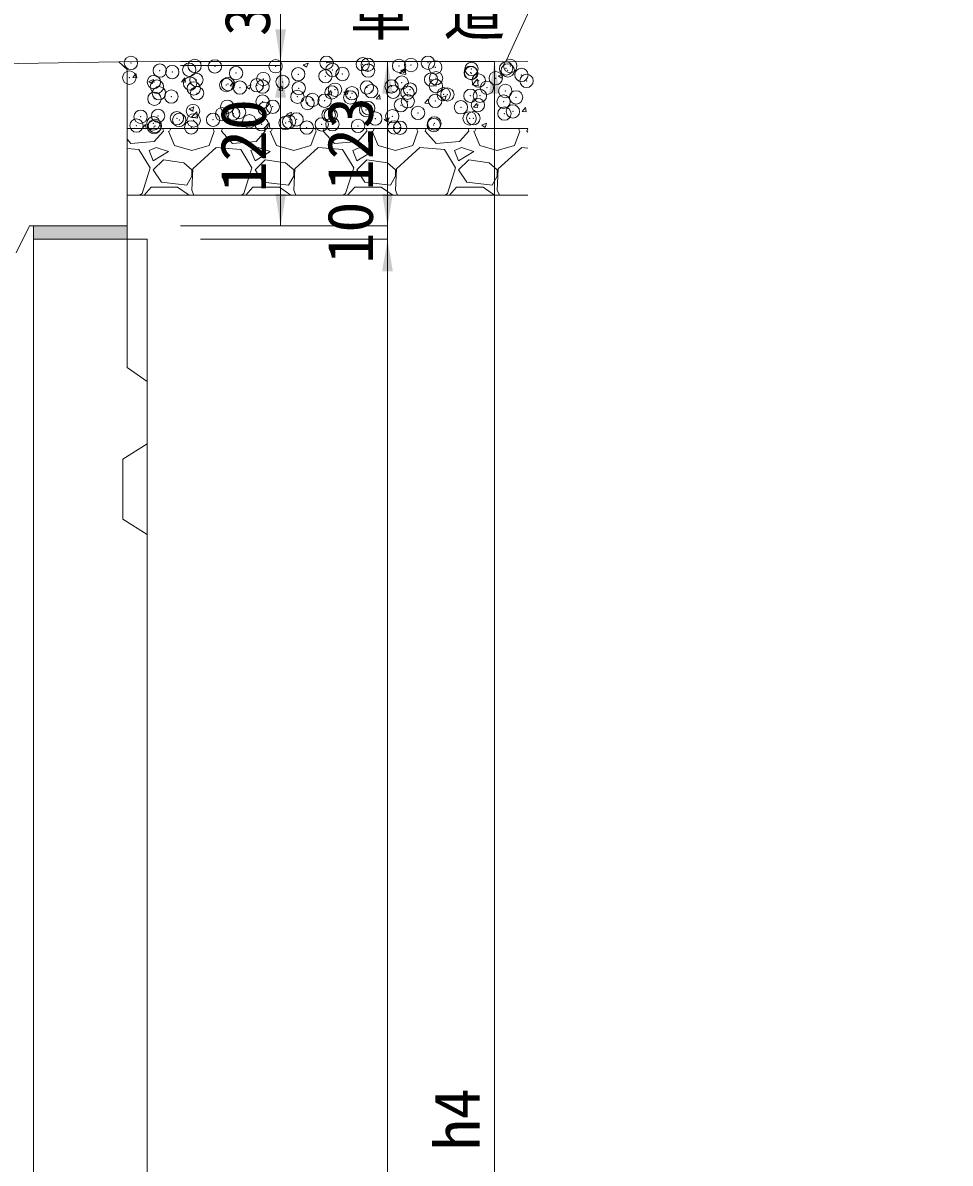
# Model space of a CAD drawing. Units: millimetres at full size, sheet at 1:20. Extents: x 0 to 8400, y 0 to 13400.
# Drawn here: x 5548 to 6242, y 3096 to 3949 of the extents above; entities that cross this region are included whole.
import ezdxf
from ezdxf.enums import TextEntityAlignment as Align

# ---------------------------------------------------------------- set-up
doc = ezdxf.new("R2010")
doc.units = ezdxf.units.MM
doc.header["$LTSCALE"] = 20
doc.header["$PDMODE"] = 32
doc.header["$PDSIZE"] = 10
for name, color, linetype, lineweight in [('ハッチング', 7, 'Continuous', 5), ('ハッチング_舗装', 7, 'Continuous', 5), ('基礎', 3, 'Continuous', 20), ('寸法線', 7, 'Continuous', 13), ('引出線', 4, 'Continuous', 9), ('本体', 2, 'Continuous', 20)]:
    doc.layers.add(name, color=color, linetype=linetype, lineweight=lineweight)
doc.layers.add('ハッチング_モルタル', color=30, linetype='Continuous')
doc.layers.add('文字', color=7, linetype='Continuous')
doc.styles.add('ＭＳ ゴシック', font='')
doc.styles.get('ＭＳ ゴシック').set_extended_font_data('MS Gothic')

# ---------------------------------------------------------------- blocks, each defined once
blk = doc.blocks.new('filled_arrow')
at = {"color": 0, "linetype": 'Continuous', "lineweight": -2}
blk.add_solid([(7.5, 1.25), (0, 0), (7.5, -1.25)], dxfattribs=at)

msp = doc.modelspace()

# ---------------------------------------------------------------- hatches: boundary and pattern name
at = {"layer": 'ハッチング_モルタル'}
msp.add_hatch(color=256, dxfattribs=at).paths.add_polyline_path([(5555.69, 3797.07), (5555.69, 3787.07), (5625.69, 3787.07), (5625.69, 3797.07)])

# ---------------------------------------------------------------- linework, layer by layer
at = {"layer": 'ハッチング'}
for p, q in [((5652.92, 3867.91), (5646.07, 3860.29)), ((5652.92, 3867.91), (5652.49, 3870.06)), ((5656.73, 3867.91), (5661.31, 3857.24)), ((5657.5, 3867.91), (5658.42, 3870.06)), ((5687.21, 3857.24), (5691.02, 3867.91)), ((5690.03, 3870.06), (5691.02, 3867.91)), ((5696.36, 3867.91), (5697.17, 3870.06)), ((5704.74, 3858.77), (5696.36, 3867.91)), ((5729.12, 3867.91), (5722.27, 3860.29)), ((5729.12, 3867.91), (5728.69, 3870.06)), ((5732.93, 3867.91), (5737.51, 3857.24)), ((5733.7, 3867.91), (5734.62, 3870.06)), ((5763.41, 3857.24), (5767.22, 3867.91)), ((5766.23, 3870.06), (5767.22, 3867.91)), ((5772.56, 3867.91), (5773.37, 3870.06)), ((5780.94, 3858.77), (5772.56, 3867.91)), ((5805.32, 3867.91), (5798.47, 3860.29)), ((5805.32, 3867.91), (5804.89, 3870.06)), ((5809.13, 3867.91), (5813.71, 3857.24)), ((5809.9, 3867.91), (5810.82, 3870.06)), ((5839.61, 3857.24), (5843.42, 3867.91)), ((5842.43, 3870.06), (5843.42, 3867.91)), ((5848.76, 3867.91), (5849.57, 3870.06)), ((5857.14, 3858.77), (5848.76, 3867.91)), ((5881.52, 3867.91), (5874.67, 3860.29)), ((5881.52, 3867.91), (5881.09, 3870.06)), ((5885.33, 3867.91), (5889.91, 3857.24)), ((5886.1, 3867.91), (5887.02, 3870.06)), ((5915.81, 3857.24), (5919.62, 3867.91)), ((5918.63, 3870.06), (5919.62, 3867.91)), ((5924.96, 3867.91), (5925.69, 3869.85)), ((5925.69, 3867.12), (5924.96, 3867.91)), ((5628.54, 3858.77), (5625.69, 3861.88)), ((5646.07, 3860.29), (5628.54, 3858.77)), ((5661.31, 3857.24), (5674.26, 3853.43)), ((5674.26, 3853.43), (5687.21, 3857.24)), ((5722.27, 3860.29), (5704.74, 3858.77)), ((5737.51, 3857.24), (5750.46, 3853.43)), ((5750.46, 3853.43), (5763.41, 3857.24)), ((5798.47, 3860.29), (5780.94, 3858.77)), ((5813.71, 3857.24), (5826.66, 3853.43)), ((5826.66, 3853.43), (5839.61, 3857.24)), ((5874.67, 3860.29), (5857.14, 3858.77)), ((5889.91, 3857.24), (5902.86, 3853.43)), ((5902.86, 3853.43), (5915.81, 3857.24)), ((5634.64, 3854.2), (5625.69, 3854.94)), ((5643.02, 3840.48), (5634.64, 3854.2)), ((5647.59, 3855.72), (5642.26, 3853.43)), ((5642.26, 3853.43), (5645.3, 3845.81)), ((5645.3, 3845.81), (5656.73, 3852.67)), ((5656.73, 3852.67), (5647.59, 3855.72)), ((5692.55, 3855.72), (5675.02, 3839.72)), ((5710.84, 3854.2), (5692.55, 3855.72)), ((5719.22, 3840.48), (5710.84, 3854.2)), ((5723.79, 3855.72), (5718.46, 3853.43)), ((5718.46, 3853.43), (5721.5, 3845.81)), ((5721.5, 3845.81), (5732.93, 3852.67)), ((5732.93, 3852.67), (5723.79, 3855.72)), ((5768.75, 3855.72), (5751.22, 3839.72)), ((5787.04, 3854.2), (5768.75, 3855.72)), ((5795.42, 3840.48), (5787.04, 3854.2)), ((5799.99, 3855.72), (5794.66, 3853.43)), ((5794.66, 3853.43), (5797.7, 3845.81)), ((5797.7, 3845.81), (5809.13, 3852.67)), ((5809.13, 3852.67), (5799.99, 3855.72)), ((5844.95, 3855.72), (5827.42, 3839.72)), ((5863.24, 3854.2), (5844.95, 3855.72)), ((5871.62, 3840.48), (5863.24, 3854.2)), ((5876.19, 3855.72), (5870.86, 3853.43)), ((5870.86, 3853.43), (5873.9, 3845.81)), ((5873.9, 3845.81), (5885.33, 3852.67)), ((5885.33, 3852.67), (5876.19, 3855.72)), ((5921.15, 3855.72), (5903.62, 3839.72)), ((5925.69, 3855.34), (5921.15, 3855.72)), ((5636.92, 3821.43), (5643.02, 3840.48)), ((5652.92, 3846.58), (5645.3, 3838.96)), ((5668.16, 3844.29), (5652.92, 3846.58)), ((5674.26, 3838.96), (5668.16, 3844.29)), ((5713.12, 3821.43), (5719.22, 3840.48)), ((5729.12, 3846.58), (5721.5, 3838.96)), ((5744.36, 3844.29), (5729.12, 3846.58)), ((5750.46, 3838.96), (5744.36, 3844.29)), ((5789.32, 3821.43), (5795.42, 3840.48)), ((5805.32, 3846.58), (5797.7, 3838.96)), ((5820.56, 3844.29), (5805.32, 3846.58)), ((5826.66, 3838.96), (5820.56, 3844.29)), ((5865.52, 3821.43), (5871.62, 3840.48)), ((5881.52, 3846.58), (5873.9, 3838.96)), ((5896.76, 3844.29), (5881.52, 3846.58)), ((5902.86, 3838.96), (5896.76, 3844.29)), ((5645.3, 3838.96), (5651.4, 3829.81)), ((5670.45, 3827.53), (5674.26, 3834.38)), ((5675.02, 3839.72), (5674.26, 3823.72)), ((5674.26, 3834.38), (5674.26, 3838.96)), ((5721.5, 3838.96), (5727.6, 3829.81)), ((5746.65, 3827.53), (5750.46, 3834.38)), ((5751.22, 3839.72), (5750.46, 3823.72)), ((5750.46, 3834.38), (5750.46, 3838.96)), ((5797.7, 3838.96), (5803.8, 3829.81)), ((5822.85, 3827.53), (5826.66, 3834.38)), ((5827.42, 3839.72), (5826.66, 3823.72)), ((5826.66, 3834.38), (5826.66, 3838.96)), ((5873.9, 3838.96), (5880, 3829.81)), ((5899.05, 3827.53), (5902.86, 3834.38)), ((5903.62, 3839.72), (5902.86, 3823.72)), ((5902.86, 3834.38), (5902.86, 3838.96)), ((5638.44, 3820.06), (5643.78, 3826)), ((5643.78, 3826), (5663.59, 3826)), ((5651.4, 3829.81), (5670.45, 3827.53)), ((5663.59, 3826), (5672.17, 3820.06)), ((5674.26, 3823.72), (5675.8, 3820.06)), ((5714.64, 3820.06), (5719.98, 3826)), ((5719.98, 3826), (5739.79, 3826)), ((5727.6, 3829.81), (5746.65, 3827.53)), ((5739.79, 3826), (5748.37, 3820.06)), ((5750.46, 3823.72), (5752, 3820.06)), ((5790.84, 3820.06), (5796.18, 3826)), ((5796.18, 3826), (5815.99, 3826)), ((5803.8, 3829.81), (5822.85, 3827.53)), ((5815.99, 3826), (5824.57, 3820.06)), ((5826.66, 3823.72), (5828.2, 3820.06)), ((5867.04, 3820.06), (5872.38, 3826)), ((5872.38, 3826), (5892.19, 3826)), ((5880, 3829.81), (5899.05, 3827.53)), ((5892.19, 3826), (5900.77, 3820.06)), ((5902.86, 3823.72), (5904.4, 3820.06)), ((5635.15, 3820.06), (5636.92, 3821.43)), ((5711.35, 3820.06), (5713.12, 3821.43)), ((5787.55, 3820.06), (5789.32, 3821.43)), ((5863.75, 3820.06), (5865.52, 3821.43))]:
    msp.add_line(p, q, dxfattribs=at)
at = {"layer": 'ハッチング_舗装'}
for p, q in [((5686.98, 3919.98), (5687.13, 3919.88)), ((5687.13, 3919.88), (5687.16, 3919.98)), ((5757.61, 3917.52), (5760.13, 3915.81)), ((5757.63, 3917.57), (5761.19, 3918.94)), ((5760.14, 3915.81), (5761.17, 3918.88)), ((5775.63, 3919.54), (5780.15, 3918.84)), ((5775.64, 3919.53), (5776.1, 3920.01)), ((5780.14, 3918.83), (5780.01, 3920.02)), ((5630.01, 3908.19), (5632.46, 3911.11)), ((5632.99, 3907.91), (5632.4, 3911.1)), ((5829.84, 3911.13), (5834.36, 3910.43)), ((5829.85, 3911.12), (5833.81, 3915.24)), ((5830.61, 3913.45), (5833.14, 3911.75)), ((5830.64, 3913.5), (5834.19, 3914.87)), ((5833.14, 3911.74), (5834.17, 3914.81)), ((5834.36, 3910.42), (5833.8, 3915.24)), ((5903.62, 3909.38), (5906.15, 3907.68)), ((5903.64, 3909.43), (5907.2, 3910.8)), ((5906.15, 3907.68), (5907.18, 3910.75)), ((5630.01, 3908.19), (5633.04, 3907.92)), ((5641.92, 3905.2), (5644.45, 3903.5)), ((5641.94, 3905.26), (5645.5, 3906.62)), ((5644.45, 3903.5), (5645.48, 3906.57)), ((5666.44, 3905), (5668.89, 3907.92)), ((5666.44, 3905), (5669.48, 3904.74)), ((5669.42, 3904.73), (5668.84, 3907.91)), ((5702.88, 3901.82), (5705.33, 3904.74)), ((5702.88, 3901.81), (5705.92, 3901.55)), ((5705.86, 3901.54), (5705.27, 3904.72)), ((5714.92, 3901.13), (5717.45, 3899.43)), ((5714.95, 3901.19), (5718.51, 3902.55)), ((5717.45, 3899.43), (5718.48, 3902.5)), ((5739.32, 3898.63), (5741.77, 3901.55)), ((5742.3, 3898.35), (5741.71, 3901.53)), ((5884.06, 3902.73), (5888.58, 3902.02)), ((5884.07, 3902.71), (5888.02, 3906.83)), ((5888.58, 3902.01), (5888.01, 3906.83)), ((5739.32, 3898.63), (5742.35, 3898.36)), ((5775.75, 3895.44), (5778.2, 3898.36)), ((5775.75, 3895.44), (5778.79, 3895.17)), ((5778.73, 3895.16), (5778.15, 3898.35)), ((5787.93, 3897.06), (5790.46, 3895.36)), ((5787.95, 3897.12), (5791.51, 3898.48)), ((5790.46, 3895.36), (5791.49, 3898.43)), ((5812.19, 3892.25), (5814.64, 3895.17)), ((5812.19, 3892.25), (5815.23, 3891.98)), ((5815.17, 3891.97), (5814.58, 3895.16)), ((5848.63, 3889.07), (5851.08, 3891.98)), ((5851.61, 3888.79), (5851.02, 3891.97)), ((5860.94, 3893), (5863.46, 3891.29)), ((5860.96, 3893.05), (5864.52, 3894.42)), ((5863.47, 3891.29), (5864.5, 3894.36)), ((5672.24, 3884.75), (5674.77, 3883.04)), ((5672.27, 3884.8), (5675.82, 3886.17)), ((5674.77, 3883.04), (5675.8, 3886.11)), ((5848.63, 3889.06), (5851.66, 3888.8)), ((5885.06, 3885.87), (5888.1, 3885.61)), ((5885.07, 3885.88), (5887.51, 3888.8)), ((5888.04, 3885.6), (5887.46, 3888.78)), ((5921.5, 3882.69), (5923.95, 3885.61)), ((5921.5, 3882.69), (5924.54, 3882.42)), ((5924.48, 3882.41), (5923.89, 3885.59)), ((5673.93, 3878.47), (5678.45, 3877.76)), ((5673.94, 3878.45), (5677.9, 3882.57)), ((5678.45, 3877.75), (5677.89, 3882.57)), ((5728.17, 3870.06), (5732.11, 3874.17)), ((5732.58, 3870.06), (5732.1, 3874.17)), ((5745.25, 3880.68), (5747.77, 3878.98)), ((5745.27, 3880.73), (5748.83, 3882.1)), ((5747.78, 3878.98), (5748.81, 3882.05)), ((5818.25, 3876.61), (5820.78, 3874.91)), ((5818.28, 3876.67), (5821.83, 3878.03)), ((5820.78, 3874.91), (5821.81, 3877.98)), ((5637.12, 3870.06), (5639.5, 3872.9)), ((5639.97, 3870.06), (5639.45, 3872.89)), ((5891.26, 3872.54), (5893.79, 3870.84)), ((5891.28, 3872.6), (5894.84, 3873.96)), ((5893.79, 3870.84), (5894.82, 3873.91))]:
    msp.add_line(p, q, dxfattribs=at)
for p in [(5628.66, 3919.07), (5650.23, 3913.29), (5659.52, 3912.24), (5672.24, 3913.92), (5676.32, 3916.86), (5691.48, 3916.45), (5736.94, 3916.54), (5775.08, 3919.16), (5779.48, 3913.84), (5802.2, 3918.02), (5805.87, 3917.65), (5806.19, 3913.27), (5829.32, 3916.87), (5838.28, 3917.5), (5850.99, 3919.17), (5856.44, 3915.72), (5883.55, 3914.58), (5909.46, 3914.95), (5910.67, 3913.43), (5912.59, 3916.75), (5627.44, 3908.02), (5645.79, 3904.75), (5672.91, 3903.6), (5677.68, 3906.37), (5707.31, 3911.46), (5727.74, 3907.01), (5742.15, 3904.84), (5753.83, 3910.59), (5774.24, 3909.07), (5786.95, 3910.74), (5831.33, 3904.32), (5853.34, 3906.58), (5856.99, 3907.57), (5882.97, 3911.66), (5883.38, 3911.38), (5888.95, 3905.89), (5901.67, 3907.57), (5920.91, 3910.1), (5924.77, 3905.59), (5648.06, 3901.29), (5649.62, 3896.38), (5675.7, 3899.95), (5678.12, 3896.41), (5700.03, 3902.46), (5701.36, 3903.2), (5710.2, 3900.64), (5722.92, 3902.31), (5727.15, 3901.31), (5754.26, 3900.16), (5778.87, 3896.93), (5781.38, 3899.02), (5794.09, 3896.41), (5805.25, 3900.74), (5808.5, 3897.87), (5823.72, 3901.49), (5824.91, 3897.46), (5835.62, 3896.73), (5837.63, 3899.14), (5856.87, 3901.67), (5862.74, 3895.58), (5865.51, 3895.42), (5895.14, 3900.51), (5908.84, 3898.04), (5646.16, 3892.21), (5658.88, 3893.88), (5700.74, 3886.29), (5727.13, 3890.1), (5734.84, 3886.23), (5753.21, 3893.68), (5760.87, 3889.03), (5764.46, 3891.32), (5773.59, 3890.71), (5792.83, 3893.24), (5830.72, 3887.41), (5835.89, 3890.34), (5856.38, 3890.66), (5882.76, 3894.47), (5888.31, 3887.53), (5889.85, 3894.43), (5907.55, 3890.06), (5916.97, 3893.29), (5635.9, 3878.79), (5649, 3879.46), (5675.08, 3883.04), (5696.83, 3880.6), (5705.21, 3881.15), (5709.55, 3882.27), (5728.79, 3884.81), (5776.64, 3880.17), (5778.25, 3880.02), (5804.63, 3883.83), (5806.26, 3885.25), (5824.27, 3879.1), (5843.51, 3881.63), (5875.59, 3885.86), (5908.23, 3881.13), (5914.54, 3882.73), (5632.79, 3872.17), (5645.51, 3873.84), (5645.96, 3870.98), (5646.61, 3871.96), (5663.02, 3877.64), (5664.75, 3876.38), (5673.73, 3870.82), (5675.59, 3876.06), (5690.13, 3876.5), (5717.25, 3875.35), (5726.51, 3873.19), (5744.37, 3874.21), (5747.01, 3875.08), (5752.59, 3876.77), (5760.23, 3870.67), (5771.49, 3873.06), (5779.47, 3873.2), (5798.61, 3871.91), (5811.55, 3877.43), (5825.73, 3870.77), (5830.1, 3870.49), (5855.29, 3872.56), (5855.76, 3873.75), (5882.14, 3877.56), (5884.92, 3877.64)]:
    msp.add_point(p, dxfattribs=at)
at = {"layer": '基礎'}
for p, q in [((5619.69, 3919.96), (5925.69, 3920.06)), ((5625.69, 3870.06), (5925.69, 3870.06)), ((5625.69, 3820.06), (5925.69, 3820.06))]:
    msp.add_line(p, q, dxfattribs=at)
at = {"layer": '寸法線'}
for p, q in [((5740.69, 3869.07), (5740.69, 3968.07)), ((5665.69, 3920.07), (5900.69, 3920.07)), ((5665.69, 3920.07), (5740.69, 3920.07)), ((5665.69, 3920.07), (5820.69, 3920.07)), ((5665.69, 3917.07), (5740.69, 3917.07)), ((5665.69, 3917.07), (5740.69, 3917.07)), ((5740.69, 3797.07), (5740.69, 3917.07)), ((5820.69, 3920.07), (5820.69, 3797.07)), ((5900.69, 2337.07), (5900.69, 3920.07)), ((5820.69, 3739.07), (5820.69, 3845.07)), ((5665.69, 3797.07), (5740.69, 3797.07)), ((5665.69, 3797.07), (5820.69, 3797.07)), ((5665.69, 3797.07), (5820.69, 3797.07)), ((5680.69, 3787.07), (5820.69, 3787.07)), ((5680.69, 3787.07), (5820.69, 3787.07)), ((5820.69, 3787.07), (5820.69, 2337.07))]:
    msp.add_line(p, q, dxfattribs=at)
at = {"layer": '引出線'}
msp.add_lwpolyline([(5909.74, 3921.17), (5967.03, 4046.08), (6241.87, 4046.08)], dxfattribs=at)
at = {"layer": '本体'}
for p, q in [((5452.19, 3917.07), (5619.69, 3919.96)), ((5619.69, 3919.96), (5625.69, 3914.07)), ((5625.69, 3914.07), (5625.69, 3797.07)), ((5542.69, 3777.07), (5552.69, 3797.07)), ((5552.69, 3797.07), (5625.69, 3797.07)), ((5555.69, 3081.1), (5555.69, 3797.07)), ((5625.69, 3797.07), (5555.69, 3797.07)), ((5625.69, 3797.07), (5555.69, 3797.07)), ((5555.69, 3797.07), (5625.69, 3797.07)), ((5625.69, 3797.07), (5555.69, 3797.07)), ((5555.69, 3797.07), (5625.69, 3797.07)), ((5625.69, 3691.23), (5625.69, 3797.07)), ((5555.69, 3787.07), (5640.69, 3787.07)), ((5625.69, 3787.07), (5555.69, 3787.07)), ((5625.69, 3787.07), (5555.69, 3787.07)), ((5640.69, 2337.07), (5640.69, 3787.07)), ((5625.69, 3691.23), (5640.69, 3680.57)), ((5622.69, 3622.57), (5640.69, 3634.07)), ((5622.69, 3577.57), (5622.69, 3622.57)), ((5622.69, 3577.57), (5640.69, 3566.07))]:
    msp.add_line(p, q, dxfattribs=at)

# ---------------------------------------------------------------- block references
at = {"layer": '寸法線', "xscale": 3.2, "yscale": 3.2}
for p, rotation in [((5740.69, 3920.07), 90), ((5740.69, 3917.07), 270), ((5740.69, 3917.07), 270), ((5820.69, 3920.07), 270), ((5900.69, 3920.07), 270), ((5740.69, 3797.07), 90), ((5820.69, 3797.07), 90), ((5820.69, 3797.07), 90), ((5820.69, 3787.07), 270), ((5820.69, 3787.07), 270)]:
    msp.add_blockref('filled_arrow', p, dxfattribs=dict(at, rotation=rotation))
at = {"layer": '引出線', "xscale": 0.133, "yscale": 0.133, "rotation": 65.4}
msp.add_blockref('filled_arrow', (5909.74, 3921.17), dxfattribs=at)

# ---------------------------------------------------------------- texts
at = {"layer": '寸法線', "style": 'ＭＳ ゴシック'}
for s, p in [('3', (5715.69, 3950.7)), ('120', (5712.69, 3857.07)), ('123', (5792.69, 3858.57)), ('10', (5792.69, 3792.07)), ('h4', (5872.69, 3128.57))]:
    msp.add_text(s, height=34.18, rotation=90, dxfattribs=at).set_placement(p, align=Align.MIDDLE_CENTER)
at = {"layer": '文字', "style": 'ＭＳ ゴシック'}
msp.add_text('車 道', height=34.18, dxfattribs=at).set_placement((5850.73, 3957.35), align=Align.MIDDLE_CENTER)

doc.saveas('drawing.dxf')
